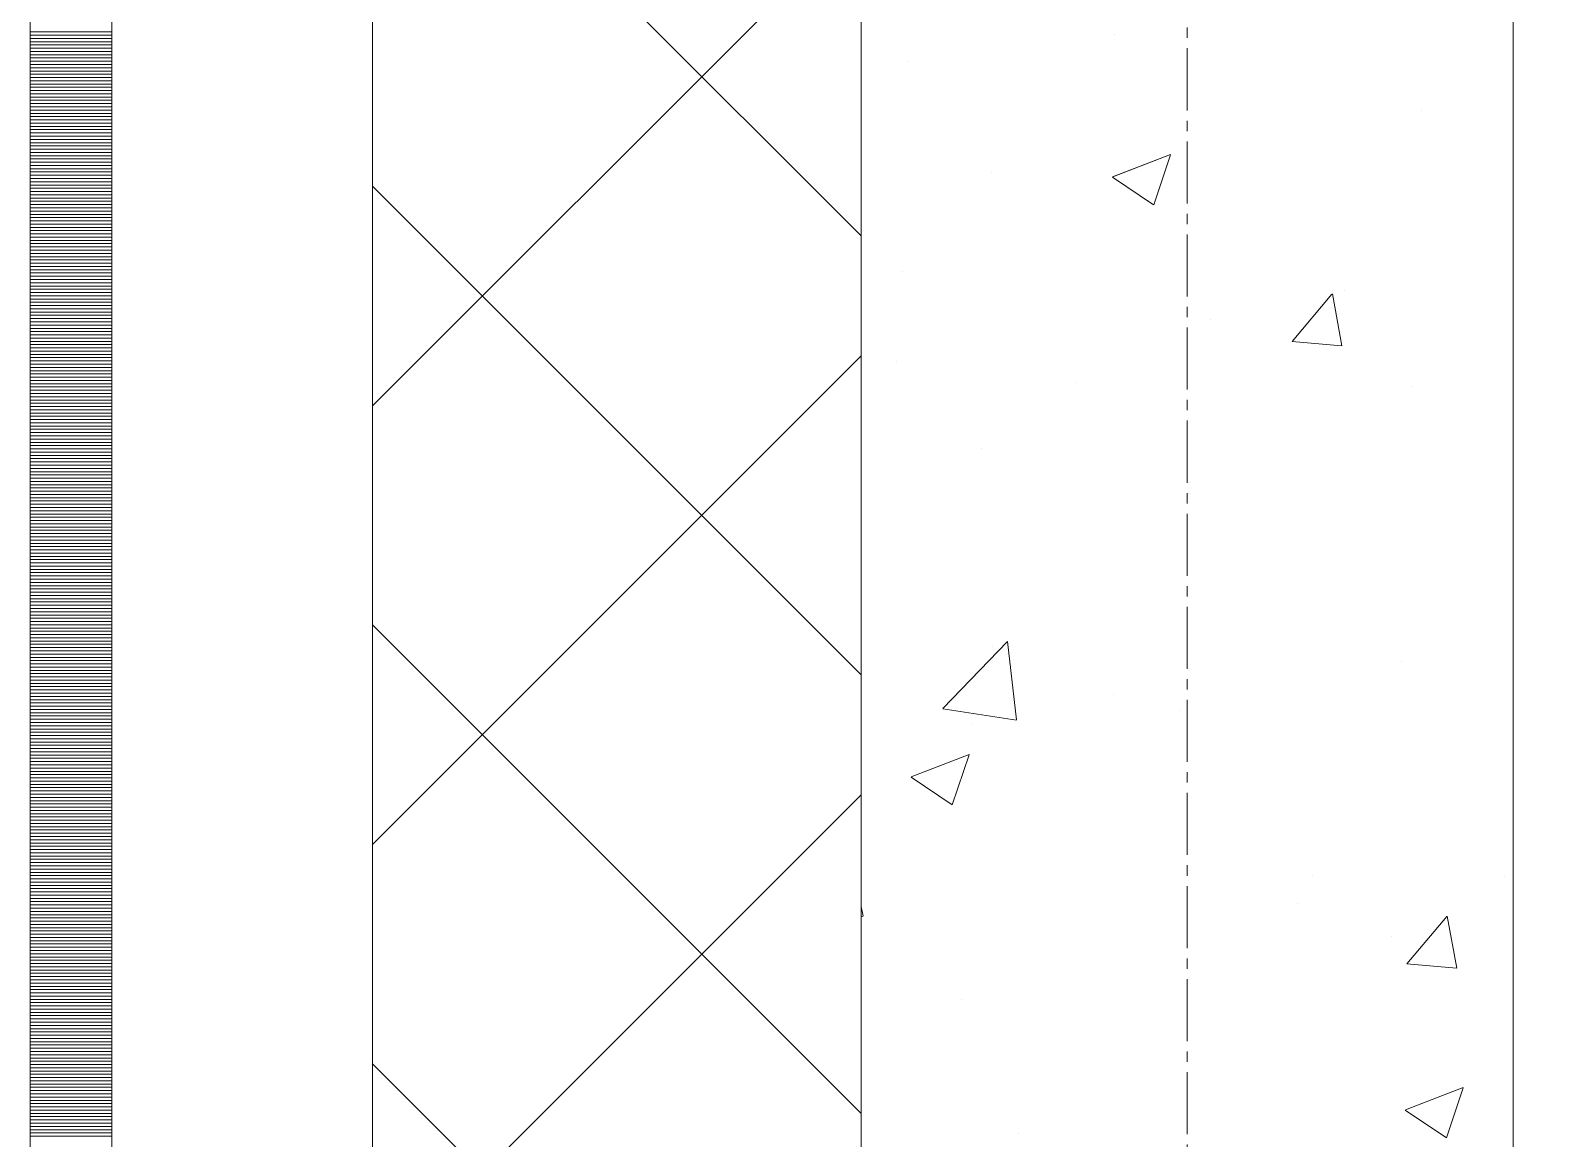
# Model space of a CAD drawing. Header units: millimetres. Extents: x 470010 to 1231400, y -134005 to 421770.
# Drawn here: x 672518.6 to 672983.6, y -76393.3 to -76053 of the extents above; entities that cross this region are included whole.
import ezdxf
from ezdxf.enums import TextEntityAlignment as Align

# ---------------------------------------------------------------- set-up
doc = ezdxf.new("R2010")
doc.units = ezdxf.units.MM
doc.linetypes.add('CENTER2', pattern=[28.575, 19.05, -3.175, 3.175, -3.175])
doc.linetypes.add('DASHED', pattern=[19.05, 12.7, -6.35])
doc.layers.get('Defpoints').update_dxf_attribs({"color": 140})
doc.layers.add('АР_Делит', color=120, linetype='Continuous', lineweight=0, plot=False)
for name, color, linetype, lineweight in [('АР_Стены ПЕНОблок', 52, 'Continuous', 20), ('АР_Тонкая', 254, 'Continuous', 5), ('АР_Утеплитель', 31, 'Continuous', 0), ('АР_Штриховка', 8, 'Continuous', 0)]:
    doc.layers.add(name, color=color, linetype=linetype, lineweight=lineweight)
doc.layers.add('РД_Оси_100', color=7, linetype='Continuous', lineweight=0, true_color=0x525252)
doc.styles.add('style1', font='ARIALN.TTF')

# ---------------------------------------------------------------- blocks, each defined once
blk = doc.blocks.new('СОШ_2200_АР_ОСИ_М100_28.05.24')
at = {"layer": 'АР_Делит', "color": 251, "linetype": 'DASHED', "true_color": 0x636466}
blk.add_lwpolyline([(114955, 135155), (114955, -355), (93595.036, -355), (93595.036, 13855), (94145, 13855), (94145, 68320), (66055, 68320), (66055, 13857.73), (83455, 13857.73), (83455, -355), (45245, -355), (45245, 13145), (44695, 13145), (44695, 26755), (45245, 26755), (45245, 68320), (20455, 68320), (20455, 26755), (27955, 26755), (27955, 13145), (-355, 13145), (-355, 100855)], dxfattribs=at)
at = {"layer": 'РД_Оси_100', "color": 251, "linetype": 'CENTER2', "true_color": 0x636466}
blk.add_line((0, -6155), (0, 139938.679), dxfattribs=at)
blk = doc.blocks.new('A$C9108343f')
at = {"layer": 'АР_Стены ПЕНОблок', "color": 18, "linetype": 'Continuous', "lineweight": 20, "true_color": 0x000000}
for p, q in [((7054.96, 97555), (7054.96, 21355)), ((7254.96, 21355), (7254.96, 97555))]:
    blk.add_line(p, q, dxfattribs=at)
at = {"layer": 'АР_Тонкая', "color": 18, "linetype": 'Continuous', "lineweight": 5, "true_color": 0x000000}
for p, q in [((6799.96, 97555), (6799.96, 21355)), ((6824.96, 97555), (6824.96, 21355)), ((6824.96, 21355), (6824.96, 97555)), ((6904.96, 21355), (6904.96, 97555))]:
    blk.add_line(p, q, dxfattribs=at)
at = {"layer": 'АР_Утеплитель', "color": 18, "linetype": 'Continuous', "lineweight": 0, "true_color": 0x000000}
for p, q in [((6904.96, 97555), (6904.96, 21355)), ((7054.96, 21355), (7054.96, 97555))]:
    blk.add_line(p, q, dxfattribs=at)
at = {"layer": 'АР_Штриховка', "color": 18, "linetype": 'Continuous', "lineweight": 0, "true_color": 0x000000}
for p, q in [((7054.96, 24250.11), (6904.96, 24400.11)), ((6904.96, 24197.97), (7054.96, 24347.97)), ((6799.96, 24312.75), (6824.96, 24312.75)), ((6799.96, 24311.75), (6824.96, 24311.75)), ((6799.96, 24310.75), (6824.96, 24310.75)), ((7132.59, 24311.89), (7132.59, 24311.89)), ((6799.96, 24309.75), (6824.96, 24309.75)), ((6799.96, 24308.75), (6824.96, 24308.75)), ((6799.96, 24307.75), (6824.96, 24307.75)), ((6799.96, 24306.75), (6824.96, 24306.75)), ((6799.96, 24305.75), (6824.96, 24305.75)), ((6799.96, 24304.75), (6824.96, 24304.75)), ((6799.96, 24303.75), (6824.96, 24303.75)), ((6799.96, 24302.75), (6824.96, 24302.75)), ((6799.96, 24301.75), (6824.96, 24301.75)), ((7069, 24303.52), (7069, 24303.52)), ((6799.96, 24300.75), (6824.96, 24300.75)), ((6799.96, 24299.75), (6824.96, 24299.75)), ((6799.96, 24298.75), (6824.96, 24298.75)), ((6799.96, 24297.75), (6824.96, 24297.75)), ((6799.96, 24296.75), (6824.96, 24296.75)), ((6799.96, 24295.75), (6824.96, 24295.75)), ((6799.96, 24294.75), (6824.96, 24294.75)), ((6799.96, 24293.75), (6824.96, 24293.75)), ((6799.96, 24292.75), (6824.96, 24292.75)), ((6799.96, 24291.75), (6824.96, 24291.75)), ((6799.96, 24290.75), (6824.96, 24290.75)), ((6799.96, 24289.75), (6824.96, 24289.75)), ((6799.96, 24288.75), (6824.96, 24288.75)), ((6799.96, 24287.75), (6824.96, 24287.75)), ((7226.94, 24288.56), (7226.94, 24288.56)), ((6799.96, 24286.75), (6824.96, 24286.75)), ((6799.96, 24285.75), (6824.96, 24285.75)), ((6799.96, 24284.75), (6824.96, 24284.75)), ((6799.96, 24283.75), (6824.96, 24283.75)), ((6799.96, 24282.75), (6824.96, 24282.75)), ((6799.96, 24281.75), (6824.96, 24281.75)), ((6799.96, 24280.75), (6824.96, 24280.75)), ((6799.96, 24279.75), (6824.96, 24279.75)), ((6799.96, 24278.75), (6824.96, 24278.75)), ((6799.96, 24277.75), (6824.96, 24277.75)), ((6799.96, 24276.75), (6824.96, 24276.75)), ((6799.96, 24275.75), (6824.96, 24275.75)), ((6799.96, 24274.75), (6824.96, 24274.75)), ((6799.96, 24273.75), (6824.96, 24273.75)), ((7132.08, 24268.3), (7149.87, 24275.13)), ((7144.67, 24259.66), (7149.82, 24275.01)), ((6799.96, 24272.75), (6824.96, 24272.75)), ((6799.96, 24271.75), (6824.96, 24271.75)), ((6799.96, 24270.75), (6824.96, 24270.75)), ((6799.96, 24269.75), (6824.96, 24269.75)), ((6799.96, 24268.75), (6824.96, 24268.75)), ((7095.02, 24269.52), (7095.02, 24269.52)), ((6799.96, 24267.75), (6824.96, 24267.75)), ((6799.96, 24266.75), (6824.96, 24266.75)), ((6799.96, 24265.75), (6824.96, 24265.75)), ((6799.96, 24264.75), (6824.96, 24264.75)), ((6799.96, 24263.75), (6824.96, 24263.75)), ((7054.96, 24115.41), (6904.96, 24265.41)), ((7132.03, 24268.18), (7144.66, 24259.66)), ((6799.96, 24262.75), (6824.96, 24262.75)), ((6799.96, 24261.75), (6824.96, 24261.75)), ((6799.96, 24260.75), (6824.96, 24260.75)), ((6799.96, 24259.75), (6824.96, 24259.75)), ((7142.98, 24261.03), (7142.98, 24261.03)), ((6799.96, 24258.75), (6824.96, 24258.75)), ((6799.96, 24257.75), (6824.96, 24257.75)), ((6799.96, 24256.75), (6824.96, 24256.75)), ((6799.96, 24255.75), (6824.96, 24255.75)), ((6799.96, 24254.75), (6824.96, 24254.75)), ((6799.96, 24253.75), (6824.96, 24253.75)), ((6799.96, 24252.75), (6824.96, 24252.75)), ((6799.96, 24251.75), (6824.96, 24251.75)), ((6799.96, 24250.75), (6824.96, 24250.75)), ((6799.96, 24249.75), (6824.96, 24249.75)), ((6799.96, 24248.75), (6824.96, 24248.75)), ((6799.96, 24247.75), (6824.96, 24247.75)), ((6799.96, 24246.75), (6824.96, 24246.75)), ((6799.96, 24245.75), (6824.96, 24245.75)), ((6799.96, 24244.75), (6824.96, 24244.75)), ((6799.96, 24243.75), (6824.96, 24243.75)), ((6799.96, 24242.75), (6824.96, 24242.75)), ((6799.96, 24241.75), (6824.96, 24241.75)), ((6799.96, 24240.75), (6824.96, 24240.75)), ((6799.96, 24239.75), (6824.96, 24239.75)), ((6799.96, 24238.75), (6824.96, 24238.75)), ((6799.96, 24237.75), (6824.96, 24237.75)), ((6799.96, 24236.75), (6824.96, 24236.75)), ((7067.5, 24239.2), (7067.5, 24239.2)), ((6799.96, 24235.75), (6824.96, 24235.75)), ((6799.96, 24234.75), (6824.96, 24234.75)), ((6799.96, 24233.75), (6824.96, 24233.75)), ((6799.96, 24232.75), (6824.96, 24232.75)), ((6799.96, 24231.75), (6824.96, 24231.75)), ((7187.13, 24217.69), (7199.38, 24232.28)), ((7202.44, 24216.38), (7199.51, 24232.3)), ((7203.09, 24233.47), (7203.09, 24233.47)), ((6799.96, 24230.75), (6824.96, 24230.75)), ((6799.96, 24229.75), (6824.96, 24229.75)), ((6799.96, 24228.75), (6824.96, 24228.75)), ((6799.96, 24227.75), (6824.96, 24227.75)), ((6799.96, 24226.75), (6824.96, 24226.75)), ((6799.96, 24225.75), (6824.96, 24225.75)), ((6799.96, 24224.75), (6824.96, 24224.75)), ((6799.96, 24223.75), (6824.96, 24223.75)), ((6799.96, 24222.75), (6824.96, 24222.75)), ((7161.97, 24224.38), (7161.97, 24224.38)), ((6799.96, 24221.75), (6824.96, 24221.75)), ((6799.96, 24220.75), (6824.96, 24220.75)), ((6799.96, 24219.75), (6824.96, 24219.75)), ((6799.96, 24218.75), (6824.96, 24218.75)), ((6799.96, 24217.75), (6824.96, 24217.75)), ((7187.13, 24217.69), (7202.31, 24216.36)), ((6799.96, 24216.75), (6824.96, 24216.75)), ((6799.96, 24215.75), (6824.96, 24215.75)), ((6799.96, 24214.75), (6824.96, 24214.75)), ((6799.96, 24213.75), (6824.96, 24213.75)), ((6799.96, 24212.75), (6824.96, 24212.75)), ((6904.96, 24063.27), (7054.96, 24213.27)), ((6799.96, 24211.75), (6824.96, 24211.75)), ((6799.96, 24210.75), (6824.96, 24210.75)), ((6799.96, 24209.75), (6824.96, 24209.75)), ((6799.96, 24208.75), (6824.96, 24208.75)), ((7065.77, 24211.71), (7065.77, 24211.71)), ((6799.96, 24207.75), (6824.96, 24207.75)), ((6799.96, 24206.75), (6824.96, 24206.75)), ((6799.96, 24205.75), (6824.96, 24205.75)), ((6799.96, 24204.75), (6824.96, 24204.75)), ((6799.96, 24203.75), (6824.96, 24203.75)), ((7121.06, 24205.08), (7121.06, 24205.08)), ((7223.85, 24204.01), (7223.85, 24204.01)), ((6799.96, 24202.75), (6824.96, 24202.75)), ((6799.96, 24201.75), (6824.96, 24201.75)), ((6799.96, 24200.75), (6824.96, 24200.75)), ((6799.96, 24199.75), (6824.96, 24199.75)), ((6799.96, 24198.75), (6824.96, 24198.75)), ((6799.96, 24197.75), (6824.96, 24197.75)), ((6799.96, 24196.75), (6824.96, 24196.75)), ((6799.96, 24195.75), (6824.96, 24195.75)), ((6799.96, 24194.75), (6824.96, 24194.75)), ((6799.96, 24193.75), (6824.96, 24193.75)), ((6799.96, 24192.75), (6824.96, 24192.75)), ((6799.96, 24191.75), (6824.96, 24191.75)), ((6799.96, 24190.75), (6824.96, 24190.75)), ((6799.96, 24189.75), (6824.96, 24189.75)), ((6799.96, 24188.75), (6824.96, 24188.75)), ((6799.96, 24187.75), (6824.96, 24187.75)), ((6799.96, 24186.75), (6824.96, 24186.75)), ((6799.96, 24185.75), (6824.96, 24185.75)), ((6799.96, 24184.75), (6824.96, 24184.75)), ((7091.93, 24184.96), (7091.93, 24184.96)), ((6799.96, 24183.75), (6824.96, 24183.75)), ((6799.96, 24182.75), (6824.96, 24182.75)), ((6799.96, 24181.75), (6824.96, 24181.75)), ((6799.96, 24180.75), (6824.96, 24180.75)), ((6799.96, 24179.75), (6824.96, 24179.75)), ((6799.96, 24178.75), (6824.96, 24178.75)), ((6799.96, 24177.75), (6824.96, 24177.75)), ((6799.96, 24176.75), (6824.96, 24176.75)), ((6799.96, 24175.75), (6824.96, 24175.75)), ((6799.96, 24174.75), (6824.96, 24174.75)), ((6799.96, 24173.75), (6824.96, 24173.75)), ((6799.96, 24172.75), (6824.96, 24172.75)), ((6799.96, 24171.75), (6824.96, 24171.75)), ((6799.96, 24170.75), (6824.96, 24170.75)), ((6799.96, 24169.75), (6824.96, 24169.75)), ((6799.96, 24168.75), (6824.96, 24168.75)), ((6799.96, 24167.75), (6824.96, 24167.75)), ((6799.96, 24166.75), (6824.96, 24166.75)), ((6799.96, 24165.75), (6824.96, 24165.75)), ((6799.96, 24164.75), (6824.96, 24164.75)), ((6799.96, 24163.75), (6824.96, 24163.75)), ((6799.96, 24162.75), (6824.96, 24162.75)), ((6799.96, 24161.75), (6824.96, 24161.75)), ((6799.96, 24160.75), (6824.96, 24160.75)), ((6799.96, 24159.75), (6824.96, 24159.75)), ((6799.96, 24158.75), (6824.96, 24158.75)), ((6799.96, 24157.75), (6824.96, 24157.75)), ((6799.96, 24156.75), (6824.96, 24156.75)), ((6799.96, 24155.75), (6824.96, 24155.75)), ((6799.96, 24154.75), (6824.96, 24154.75)), ((6799.96, 24153.75), (6824.96, 24153.75)), ((6799.96, 24152.75), (6824.96, 24152.75)), ((6799.96, 24151.75), (6824.96, 24151.75)), ((6799.96, 24150.75), (6824.96, 24150.75)), ((6799.96, 24149.75), (6824.96, 24149.75)), ((6799.96, 24148.75), (6824.96, 24148.75)), ((6799.96, 24147.75), (6824.96, 24147.75)), ((6799.96, 24146.75), (6824.96, 24146.75)), ((6799.96, 24145.75), (6824.96, 24145.75)), ((6799.96, 24144.75), (6824.96, 24144.75)), ((6799.96, 24143.75), (6824.96, 24143.75)), ((6799.96, 24142.75), (6824.96, 24142.75)), ((6799.96, 24141.75), (6824.96, 24141.75)), ((6799.96, 24140.75), (6824.96, 24140.75)), ((6799.96, 24139.75), (6824.96, 24139.75)), ((6799.96, 24138.75), (6824.96, 24138.75)), ((6799.96, 24137.75), (6824.96, 24137.75)), ((6799.96, 24136.75), (6824.96, 24136.75)), ((6799.96, 24135.75), (6824.96, 24135.75)), ((6799.96, 24134.75), (6824.96, 24134.75)), ((6799.96, 24133.75), (6824.96, 24133.75)), ((6799.96, 24132.75), (6824.96, 24132.75)), ((6799.96, 24131.75), (6824.96, 24131.75)), ((6799.96, 24130.75), (6824.96, 24130.75)), ((6799.96, 24129.75), (6824.96, 24129.75)), ((7054.96, 23980.7), (6904.96, 24130.7)), ((6799.96, 24128.75), (6824.96, 24128.75)), ((6799.96, 24127.75), (6824.96, 24127.75)), ((6799.96, 24126.75), (6824.96, 24126.75)), ((6799.96, 24125.75), (6824.96, 24125.75)), ((6799.96, 24124.75), (6824.96, 24124.75)), ((7079.98, 24105.03), (7099.77, 24125.65)), ((7102.61, 24101.53), (7099.81, 24125.65)), ((6799.96, 24123.75), (6824.96, 24123.75)), ((6799.96, 24122.75), (6824.96, 24122.75)), ((6799.96, 24121.75), (6824.96, 24121.75)), ((6799.96, 24120.75), (6824.96, 24120.75)), ((6799.96, 24119.75), (6824.96, 24119.75)), ((7095.15, 24124.2), (7095.15, 24124.2)), ((6799.96, 24118.75), (6824.96, 24118.75)), ((6799.96, 24117.75), (6824.96, 24117.75)), ((6799.96, 24116.75), (6824.96, 24116.75)), ((6799.96, 24115.75), (6824.96, 24115.75)), ((7220.76, 24119.45), (7220.76, 24119.45)), ((6799.96, 24114.75), (6824.96, 24114.75)), ((6799.96, 24113.75), (6824.96, 24113.75)), ((6799.96, 24112.75), (6824.96, 24112.75)), ((6799.96, 24111.75), (6824.96, 24111.75)), ((6799.96, 24110.75), (6824.96, 24110.75)), ((6799.96, 24109.75), (6824.96, 24109.75)), ((6799.96, 24108.75), (6824.96, 24108.75)), ((6799.96, 24107.75), (6824.96, 24107.75)), ((6799.96, 24106.75), (6824.96, 24106.75)), ((6799.96, 24105.75), (6824.96, 24105.75)), ((7132.49, 24109.48), (7132.49, 24109.48)), ((6799.96, 24104.75), (6824.96, 24104.75)), ((6799.96, 24103.75), (6824.96, 24103.75)), ((6799.96, 24102.75), (6824.96, 24102.75)), ((6799.96, 24101.75), (6824.96, 24101.75)), ((7080.01, 24104.97), (7102.6, 24101.46)), ((7152.56, 24104.36), (7152.56, 24104.36)), ((6799.96, 24100.75), (6824.96, 24100.75)), ((6799.96, 24099.75), (6824.96, 24099.75)), ((6799.96, 24098.75), (6824.96, 24098.75)), ((6799.96, 24097.75), (6824.96, 24097.75)), ((6799.96, 24096.75), (6824.96, 24096.75)), ((7088.84, 24100.41), (7088.84, 24100.41)), ((6799.96, 24095.75), (6824.96, 24095.75)), ((6799.96, 24094.75), (6824.96, 24094.75)), ((6799.96, 24093.75), (6824.96, 24093.75)), ((6799.96, 24092.75), (6824.96, 24092.75)), ((6799.96, 24091.75), (6824.96, 24091.75)), ((6799.96, 24090.75), (6824.96, 24090.75)), ((6799.96, 24089.75), (6824.96, 24089.75)), ((6799.96, 24088.75), (6824.96, 24088.75)), ((6799.96, 24087.75), (6824.96, 24087.75)), ((7070.28, 24084.11), (7088.07, 24090.94)), ((7082.87, 24075.47), (7088.02, 24090.82)), ((6799.96, 24086.75), (6824.96, 24086.75)), ((6799.96, 24085.75), (6824.96, 24085.75)), ((6799.96, 24084.75), (6824.96, 24084.75)), ((6799.96, 24083.75), (6824.96, 24083.75)), ((6799.96, 24082.75), (6824.96, 24082.75)), ((7070.23, 24083.99), (7082.86, 24075.47)), ((6799.96, 24081.75), (6824.96, 24081.75)), ((6799.96, 24080.75), (6824.96, 24080.75)), ((6799.96, 24079.75), (6824.96, 24079.75)), ((6799.96, 24078.75), (6824.96, 24078.75)), ((6799.96, 24077.75), (6824.96, 24077.75)), ((6904.96, 23928.57), (7054.96, 24078.57)), ((6799.96, 24076.75), (6824.96, 24076.75)), ((6799.96, 24075.75), (6824.96, 24075.75)), ((6799.96, 24074.75), (6824.96, 24074.75)), ((6799.96, 24073.75), (6824.96, 24073.75)), ((6799.96, 24072.75), (6824.96, 24072.75)), ((6799.96, 24071.75), (6824.96, 24071.75)), ((6799.96, 24070.75), (6824.96, 24070.75)), ((6799.96, 24069.75), (6824.96, 24069.75)), ((6799.96, 24068.75), (6824.96, 24068.75)), ((6799.96, 24067.75), (6824.96, 24067.75)), ((6799.96, 24066.75), (6824.96, 24066.75)), ((6799.96, 24065.75), (6824.96, 24065.75)), ((6799.96, 24064.75), (6824.96, 24064.75)), ((6799.96, 24063.75), (6824.96, 24063.75)), ((6799.96, 24062.75), (6824.96, 24062.75)), ((6799.96, 24061.75), (6824.96, 24061.75)), ((6799.96, 24060.75), (6824.96, 24060.75)), ((6799.96, 24059.75), (6824.96, 24059.75)), ((6799.96, 24058.75), (6824.96, 24058.75)), ((6799.96, 24057.75), (6824.96, 24057.75)), ((6799.96, 24056.75), (6824.96, 24056.75)), ((6799.96, 24055.75), (6824.96, 24055.75)), ((6799.96, 24054.75), (6824.96, 24054.75)), ((6799.96, 24053.75), (6824.96, 24053.75)), ((6799.96, 24052.75), (6824.96, 24052.75)), ((6799.96, 24051.75), (6824.96, 24051.75)), ((6799.96, 24050.75), (6824.96, 24050.75)), ((7193.36, 24053.71), (7193.36, 24053.71)), ((7252.33, 24053.51), (7252.33, 24053.51)), ((6799.96, 24049.75), (6824.96, 24049.75)), ((6799.96, 24048.75), (6824.96, 24048.75)), ((6799.96, 24047.75), (6824.96, 24047.75)), ((6799.96, 24046.75), (6824.96, 24046.75)), ((6799.96, 24045.75), (6824.96, 24045.75)), ((6799.96, 24044.75), (6824.96, 24044.75)), ((6799.96, 24043.75), (6824.96, 24043.75)), ((6799.96, 24042.75), (6824.96, 24042.75)), ((6799.96, 24041.75), (6824.96, 24041.75)), ((6799.96, 24040.75), (6824.96, 24040.75)), ((7055.5, 24041.27), (7054.96, 24044.23)), ((7054.96, 24041.28), (7055.37, 24041.24)), ((7188.74, 24045.13), (7188.74, 24045.13)), ((7222.37, 24026.63), (7234.62, 24041.23)), ((7237.69, 24025.33), (7234.75, 24041.25)), ((6799.96, 24039.75), (6824.96, 24039.75)), ((6799.96, 24038.75), (6824.96, 24038.75)), ((6799.96, 24037.75), (6824.96, 24037.75)), ((6799.96, 24036.75), (6824.96, 24036.75)), ((6799.96, 24035.75), (6824.96, 24035.75)), ((6799.96, 24034.75), (6824.96, 24034.75)), ((6799.96, 24033.75), (6824.96, 24033.75)), ((6799.96, 24032.75), (6824.96, 24032.75)), ((6799.96, 24031.75), (6824.96, 24031.75)), ((7217.67, 24034.9), (7217.67, 24034.9)), ((6799.96, 24030.75), (6824.96, 24030.75)), ((6799.96, 24029.75), (6824.96, 24029.75)), ((6799.96, 24028.75), (6824.96, 24028.75)), ((6799.96, 24027.75), (6824.96, 24027.75)), ((6799.96, 24026.75), (6824.96, 24026.75)), ((7222.37, 24026.63), (7237.56, 24025.3)), ((6799.96, 24025.75), (6824.96, 24025.75)), ((6799.96, 24024.75), (6824.96, 24024.75)), ((6799.96, 24023.75), (6824.96, 24023.75)), ((6799.96, 24022.75), (6824.96, 24022.75)), ((6799.96, 24021.75), (6824.96, 24021.75)), ((6799.96, 24020.75), (6824.96, 24020.75)), ((6799.96, 24019.75), (6824.96, 24019.75)), ((6799.96, 24018.75), (6824.96, 24018.75)), ((6799.96, 24017.75), (6824.96, 24017.75)), ((6799.96, 24016.75), (6824.96, 24016.75)), ((6799.96, 24015.75), (6824.96, 24015.75)), ((6799.96, 24014.75), (6824.96, 24014.75)), ((6799.96, 24013.75), (6824.96, 24013.75)), ((6799.96, 24012.75), (6824.96, 24012.75)), ((7085.75, 24015.85), (7085.75, 24015.85)), ((6799.96, 24011.75), (6824.96, 24011.75)), ((6799.96, 24010.75), (6824.96, 24010.75)), ((6799.96, 24009.75), (6824.96, 24009.75)), ((6799.96, 24008.75), (6824.96, 24008.75)), ((6799.96, 24007.75), (6824.96, 24007.75)), ((6799.96, 24006.75), (6824.96, 24006.75)), ((6799.96, 24005.75), (6824.96, 24005.75)), ((6799.96, 24004.75), (6824.96, 24004.75)), ((6799.96, 24003.75), (6824.96, 24003.75)), ((6799.96, 24002.75), (6824.96, 24002.75)), ((6799.96, 24001.75), (6824.96, 24001.75)), ((6799.96, 24000.75), (6824.96, 24000.75)), ((6799.96, 23999.75), (6824.96, 23999.75)), ((6799.96, 23998.75), (6824.96, 23998.75)), ((6799.96, 23997.75), (6824.96, 23997.75)), ((6799.96, 23996.75), (6824.96, 23996.75)), ((6799.96, 23995.75), (6824.96, 23995.75)), ((6799.96, 23994.75), (6824.96, 23994.75)), ((7054.96, 23846), (6904.96, 23996)), ((6799.96, 23993.75), (6824.96, 23993.75)), ((6799.96, 23992.75), (6824.96, 23992.75)), ((6799.96, 23991.75), (6824.96, 23991.75)), ((6799.96, 23990.75), (6824.96, 23990.75)), ((6799.96, 23989.75), (6824.96, 23989.75)), ((6799.96, 23988.75), (6824.96, 23988.75)), ((6799.96, 23987.75), (6824.96, 23987.75)), ((6799.96, 23986.75), (6824.96, 23986.75)), ((6799.96, 23985.75), (6824.96, 23985.75)), ((6799.96, 23984.75), (6824.96, 23984.75)), ((7221.9, 23981.85), (7239.68, 23988.68)), ((7234.49, 23973.2), (7239.64, 23988.55)), ((6799.96, 23983.75), (6824.96, 23983.75)), ((6799.96, 23982.75), (6824.96, 23982.75)), ((6799.96, 23981.75), (6824.96, 23981.75)), ((6799.96, 23980.75), (6824.96, 23980.75)), ((7221.84, 23981.73), (7234.47, 23973.21)), ((6799.96, 23979.75), (6824.96, 23979.75)), ((6799.96, 23978.75), (6824.96, 23978.75)), ((6799.96, 23977.75), (6824.96, 23977.75)), ((6799.96, 23976.75), (6824.96, 23976.75)), ((6799.96, 23975.75), (6824.96, 23975.75)), ((6799.96, 23974.75), (6824.96, 23974.75)), ((6799.96, 23973.75), (6824.96, 23973.75)), ((7103.1, 23974.56), (7103.1, 23974.56))]:
    blk.add_line(p, q, dxfattribs=at)
at = {"layer": 'РД_Оси_100'}
blk.add_blockref('СОШ_2200_АР_ОСИ_М100_28.05.24', (7154.96, 6755), dxfattribs=at)
at = {"layer": 'Defpoints', "color": 18, "true_color": 0x000000, "style": 'style1'}
for p in [(143949.34, 316089.12), (143974.98, 281639.5), (143890.4, 273244.71), (143839.99, 264276.81), (143967.75, 254892.38), (12251.96, 104178.14), (12382.58, 96023.14)]:
    blk.add_attdef('АР-ПОМЕЩЕНИЕ:НАИМЕНОВАНИЕ', text='', height=100, dxfattribs=at).set_placement(p, align=Align.MIDDLE)
at = {"layer": 'Defpoints', "color": 18, "true_color": 0x000000, "style": 'style1', "flags": 8}
for p in [(143951.3, 279099.09), (143848.34, 269251.11), (143875.33, 260094.25), (144049.74, 250824.7), (163419.28, 238153.36), (155897.46, 237965.97), (183037.2, 237965.97), (143342.94, 237876.19)]:
    blk.add_attdef('АР-ПОМЕЩЕНИЕ:НАИМЕНОВАНИЕ', text='', height=100, dxfattribs=at).set_placement(p, align=Align.MIDDLE)

msp = doc.modelspace()

# ---------------------------------------------------------------- linework, layer by layer
at = {"layer": 'АР_Стены ПЕНОблок', "color": 18, "linetype": 'Continuous', "lineweight": 20, "true_color": 0x000000}
for p, q in [((672773.57, -2811.242), (672773.57, -79011.242)), ((672973.57, -79011.242), (672973.57, -2811.242))]:
    msp.add_line(p, q, dxfattribs=at)
at = {"layer": 'АР_Тонкая', "color": 18, "linetype": 'Continuous', "lineweight": 5, "true_color": 0x000000}
for p, q in [((672518.57, -2811.242), (672518.57, -79011.242)), ((672543.57, -2811.242), (672543.57, -79011.242)), ((672543.57, -79011.242), (672543.57, -2811.242)), ((672623.57, -79011.242), (672623.57, -2811.242))]:
    msp.add_line(p, q, dxfattribs=at)
at = {"layer": 'АР_Утеплитель', "color": 18, "linetype": 'Continuous', "lineweight": 0, "true_color": 0x000000}
for p, q in [((672623.57, -2811.242), (672623.57, -79011.242)), ((672773.57, -79011.242), (672773.57, -2811.242))]:
    msp.add_line(p, q, dxfattribs=at)
at = {"layer": 'АР_Штриховка', "color": 18, "linetype": 'Continuous', "lineweight": 0, "true_color": 0x000000}
for p, q in [((672773.57, -76116.132), (672623.57, -75966.132)), ((672623.57, -76168.269), (672773.57, -76018.269)), ((672518.57, -76053.492), (672543.57, -76053.492)), ((672518.57, -76054.492), (672543.57, -76054.492)), ((672518.57, -76055.492), (672543.57, -76055.492)), ((672518.57, -76056.492), (672543.57, -76056.492)), ((672518.57, -76057.492), (672543.57, -76057.492)), ((672518.57, -76058.492), (672543.57, -76058.492)), ((672518.57, -76059.492), (672543.57, -76059.492)), ((672518.57, -76060.492), (672543.57, -76060.492)), ((672518.57, -76061.492), (672543.57, -76061.492)), ((672518.57, -76062.492), (672543.57, -76062.492)), ((672518.57, -76063.492), (672543.57, -76063.492)), ((672518.57, -76064.492), (672543.57, -76064.492)), ((672518.57, -76065.492), (672543.57, -76065.492)), ((672518.57, -76066.492), (672543.57, -76066.492)), ((672518.57, -76067.492), (672543.57, -76067.492)), ((672518.57, -76068.492), (672543.57, -76068.492)), ((672518.57, -76069.492), (672543.57, -76069.492)), ((672518.57, -76070.492), (672543.57, -76070.492)), ((672518.57, -76071.492), (672543.57, -76071.492)), ((672518.57, -76072.492), (672543.57, -76072.492)), ((672518.57, -76073.492), (672543.57, -76073.492)), ((672518.57, -76074.492), (672543.57, -76074.492)), ((672518.57, -76075.492), (672543.57, -76075.492)), ((672518.57, -76076.492), (672543.57, -76076.492)), ((672518.57, -76077.492), (672543.57, -76077.492)), ((672518.57, -76078.492), (672543.57, -76078.492)), ((672518.57, -76079.492), (672543.57, -76079.492)), ((672518.57, -76080.492), (672543.57, -76080.492)), ((672518.57, -76081.492), (672543.57, -76081.492)), ((672518.57, -76082.492), (672543.57, -76082.492)), ((672518.57, -76083.492), (672543.57, -76083.492)), ((672518.57, -76084.492), (672543.57, -76084.492)), ((672518.57, -76085.492), (672543.57, -76085.492)), ((672518.57, -76086.492), (672543.57, -76086.492)), ((672518.57, -76087.492), (672543.57, -76087.492)), ((672518.57, -76088.492), (672543.57, -76088.492)), ((672518.57, -76089.492), (672543.57, -76089.492)), ((672518.57, -76090.492), (672543.57, -76090.492)), ((672518.57, -76091.492), (672543.57, -76091.492)), ((672518.57, -76092.492), (672543.57, -76092.492)), ((672850.695, -76097.939), (672868.48, -76091.113)), ((672863.285, -76106.585), (672868.435, -76091.236)), ((672518.57, -76093.492), (672543.57, -76093.492)), ((672518.57, -76094.492), (672543.57, -76094.492)), ((672518.57, -76095.492), (672543.57, -76095.492)), ((672518.57, -76096.492), (672543.57, -76096.492)), ((672518.57, -76097.492), (672543.57, -76097.492)), ((672518.57, -76098.492), (672543.57, -76098.492)), ((672518.57, -76099.492), (672543.57, -76099.492)), ((672518.57, -76100.492), (672543.57, -76100.492)), ((672518.57, -76101.492), (672543.57, -76101.492)), ((672773.57, -76250.836), (672623.57, -76100.836)), ((672850.64, -76098.06), (672863.275, -76106.582)), ((672518.57, -76102.492), (672543.57, -76102.492)), ((672518.57, -76103.492), (672543.57, -76103.492)), ((672518.57, -76104.492), (672543.57, -76104.492)), ((672518.57, -76105.492), (672543.57, -76105.492)), ((672518.57, -76106.492), (672543.57, -76106.492)), ((672518.57, -76107.492), (672543.57, -76107.492)), ((672518.57, -76108.492), (672543.57, -76108.492)), ((672518.57, -76109.492), (672543.57, -76109.492)), ((672518.57, -76110.492), (672543.57, -76110.492)), ((672518.57, -76111.492), (672543.57, -76111.492)), ((672518.57, -76112.492), (672543.57, -76112.492)), ((672518.57, -76113.492), (672543.57, -76113.492)), ((672518.57, -76114.492), (672543.57, -76114.492)), ((672518.57, -76115.492), (672543.57, -76115.492)), ((672518.57, -76116.492), (672543.57, -76116.492)), ((672518.57, -76117.492), (672543.57, -76117.492)), ((672518.57, -76118.492), (672543.57, -76118.492)), ((672518.57, -76119.492), (672543.57, -76119.492)), ((672518.57, -76120.492), (672543.57, -76120.492)), ((672518.57, -76121.492), (672543.57, -76121.492)), ((672518.57, -76122.492), (672543.57, -76122.492)), ((672518.57, -76123.492), (672543.57, -76123.492)), ((672518.57, -76124.492), (672543.57, -76124.492)), ((672518.57, -76125.492), (672543.57, -76125.492)), ((672518.57, -76126.492), (672543.57, -76126.492)), ((672518.57, -76127.492), (672543.57, -76127.492)), ((672518.57, -76128.492), (672543.57, -76128.492)), ((672518.57, -76129.492), (672543.57, -76129.492)), ((672518.57, -76130.492), (672543.57, -76130.492)), ((672518.57, -76131.492), (672543.57, -76131.492)), ((672518.57, -76132.492), (672543.57, -76132.492)), ((672518.57, -76133.492), (672543.57, -76133.492)), ((672905.743, -76148.551), (672917.988, -76133.958)), ((672921.057, -76149.859), (672918.12, -76133.938)), ((672518.57, -76134.492), (672543.57, -76134.492)), ((672518.57, -76135.492), (672543.57, -76135.492)), ((672518.57, -76136.492), (672543.57, -76136.492)), ((672518.57, -76137.492), (672543.57, -76137.492)), ((672518.57, -76138.492), (672543.57, -76138.492)), ((672518.57, -76139.492), (672543.57, -76139.492)), ((672518.57, -76140.492), (672543.57, -76140.492)), ((672518.57, -76141.492), (672543.57, -76141.492)), ((672518.57, -76142.492), (672543.57, -76142.492)), ((672518.57, -76143.492), (672543.57, -76143.492)), ((672518.57, -76144.492), (672543.57, -76144.492)), ((672518.57, -76145.492), (672543.57, -76145.492)), ((672518.57, -76146.492), (672543.57, -76146.492)), ((672518.57, -76147.492), (672543.57, -76147.492)), ((672518.57, -76148.492), (672543.57, -76148.492)), ((672518.57, -76149.492), (672543.57, -76149.492)), ((672518.57, -76150.492), (672543.57, -76150.492)), ((672518.57, -76151.492), (672543.57, -76151.492)), ((672518.57, -76152.492), (672543.57, -76152.492)), ((672623.57, -76302.972), (672773.57, -76152.972)), ((672905.742, -76148.555), (672920.924, -76149.883)), ((672518.57, -76153.492), (672543.57, -76153.492)), ((672518.57, -76154.492), (672543.57, -76154.492)), ((672518.57, -76155.492), (672543.57, -76155.492)), ((672518.57, -76156.492), (672543.57, -76156.492)), ((672518.57, -76157.492), (672543.57, -76157.492)), ((672518.57, -76158.492), (672543.57, -76158.492)), ((672518.57, -76159.492), (672543.57, -76159.492)), ((672518.57, -76160.492), (672543.57, -76160.492)), ((672518.57, -76161.492), (672543.57, -76161.492)), ((672518.57, -76162.492), (672543.57, -76162.492)), ((672518.57, -76163.492), (672543.57, -76163.492)), ((672518.57, -76164.492), (672543.57, -76164.492)), ((672518.57, -76165.492), (672543.57, -76165.492)), ((672518.57, -76166.492), (672543.57, -76166.492)), ((672518.57, -76167.492), (672543.57, -76167.492)), ((672518.57, -76168.492), (672543.57, -76168.492)), ((672518.57, -76169.492), (672543.57, -76169.492)), ((672518.57, -76170.492), (672543.57, -76170.492)), ((672518.57, -76171.492), (672543.57, -76171.492)), ((672518.57, -76172.492), (672543.57, -76172.492)), ((672518.57, -76173.492), (672543.57, -76173.492)), ((672518.57, -76174.492), (672543.57, -76174.492)), ((672518.57, -76175.492), (672543.57, -76175.492)), ((672518.57, -76176.492), (672543.57, -76176.492)), ((672518.57, -76177.492), (672543.57, -76177.492)), ((672518.57, -76178.492), (672543.57, -76178.492)), ((672518.57, -76179.492), (672543.57, -76179.492)), ((672518.57, -76180.492), (672543.57, -76180.492)), ((672518.57, -76181.492), (672543.57, -76181.492)), ((672518.57, -76182.492), (672543.57, -76182.492)), ((672518.57, -76183.492), (672543.57, -76183.492)), ((672518.57, -76184.492), (672543.57, -76184.492)), ((672518.57, -76185.492), (672543.57, -76185.492)), ((672518.57, -76186.492), (672543.57, -76186.492)), ((672518.57, -76187.492), (672543.57, -76187.492)), ((672518.57, -76188.492), (672543.57, -76188.492)), ((672518.57, -76189.492), (672543.57, -76189.492)), ((672518.57, -76190.492), (672543.57, -76190.492)), ((672518.57, -76191.492), (672543.57, -76191.492)), ((672518.57, -76192.492), (672543.57, -76192.492)), ((672518.57, -76193.492), (672543.57, -76193.492)), ((672518.57, -76194.492), (672543.57, -76194.492)), ((672518.57, -76195.492), (672543.57, -76195.492)), ((672518.57, -76196.492), (672543.57, -76196.492)), ((672518.57, -76197.492), (672543.57, -76197.492)), ((672518.57, -76198.492), (672543.57, -76198.492)), ((672518.57, -76199.492), (672543.57, -76199.492)), ((672518.57, -76200.492), (672543.57, -76200.492)), ((672518.57, -76201.492), (672543.57, -76201.492)), ((672518.57, -76202.492), (672543.57, -76202.492)), ((672518.57, -76203.492), (672543.57, -76203.492)), ((672518.57, -76204.492), (672543.57, -76204.492)), ((672518.57, -76205.492), (672543.57, -76205.492)), ((672518.57, -76206.492), (672543.57, -76206.492)), ((672518.57, -76207.492), (672543.57, -76207.492)), ((672518.57, -76208.492), (672543.57, -76208.492)), ((672518.57, -76209.492), (672543.57, -76209.492)), ((672518.57, -76210.492), (672543.57, -76210.492)), ((672518.57, -76211.492), (672543.57, -76211.492)), ((672518.57, -76212.492), (672543.57, -76212.492)), ((672518.57, -76213.492), (672543.57, -76213.492)), ((672518.57, -76214.492), (672543.57, -76214.492)), ((672518.57, -76215.492), (672543.57, -76215.492)), ((672518.57, -76216.492), (672543.57, -76216.492)), ((672518.57, -76217.492), (672543.57, -76217.492)), ((672518.57, -76218.492), (672543.57, -76218.492)), ((672518.57, -76219.492), (672543.57, -76219.492)), ((672518.57, -76220.492), (672543.57, -76220.492)), ((672518.57, -76221.492), (672543.57, -76221.492)), ((672518.57, -76222.492), (672543.57, -76222.492)), ((672518.57, -76223.492), (672543.57, -76223.492)), ((672518.57, -76224.492), (672543.57, -76224.492)), ((672518.57, -76225.492), (672543.57, -76225.492)), ((672518.57, -76226.492), (672543.57, -76226.492)), ((672518.57, -76227.492), (672543.57, -76227.492)), ((672518.57, -76228.492), (672543.57, -76228.492)), ((672518.57, -76229.492), (672543.57, -76229.492)), ((672518.57, -76230.492), (672543.57, -76230.492)), ((672518.57, -76231.492), (672543.57, -76231.492)), ((672518.57, -76232.492), (672543.57, -76232.492)), ((672518.57, -76233.492), (672543.57, -76233.492)), ((672518.57, -76234.492), (672543.57, -76234.492)), ((672518.57, -76235.492), (672543.57, -76235.492)), ((672518.57, -76236.492), (672543.57, -76236.492)), ((672773.57, -76385.539), (672623.57, -76235.539)), ((672518.57, -76237.492), (672543.57, -76237.492)), ((672518.57, -76238.492), (672543.57, -76238.492)), ((672518.57, -76239.492), (672543.57, -76239.492)), ((672518.57, -76240.492), (672543.57, -76240.492)), ((672798.596, -76261.211), (672818.38, -76240.592)), ((672821.227, -76264.71), (672818.42, -76240.587)), ((672518.57, -76241.492), (672543.57, -76241.492)), ((672518.57, -76242.492), (672543.57, -76242.492)), ((672518.57, -76243.492), (672543.57, -76243.492)), ((672518.57, -76244.492), (672543.57, -76244.492)), ((672518.57, -76245.492), (672543.57, -76245.492)), ((672518.57, -76246.492), (672543.57, -76246.492)), ((672518.57, -76247.492), (672543.57, -76247.492)), ((672518.57, -76248.492), (672543.57, -76248.492)), ((672518.57, -76249.492), (672543.57, -76249.492)), ((672518.57, -76250.492), (672543.57, -76250.492)), ((672518.57, -76251.492), (672543.57, -76251.492)), ((672518.57, -76252.492), (672543.57, -76252.492)), ((672518.57, -76253.492), (672543.57, -76253.492)), ((672518.57, -76254.492), (672543.57, -76254.492)), ((672518.57, -76255.492), (672543.57, -76255.492)), ((672518.57, -76256.492), (672543.57, -76256.492)), ((672518.57, -76257.492), (672543.57, -76257.492)), ((672518.57, -76258.492), (672543.57, -76258.492)), ((672518.57, -76259.492), (672543.57, -76259.492)), ((672518.57, -76260.492), (672543.57, -76260.492)), ((672518.57, -76261.492), (672543.57, -76261.492)), ((672518.57, -76262.492), (672543.57, -76262.492)), ((672518.57, -76263.492), (672543.57, -76263.492)), ((672518.57, -76264.492), (672543.57, -76264.492)), ((672798.626, -76261.275), (672821.216, -76264.778)), ((672518.57, -76265.492), (672543.57, -76265.492)), ((672518.57, -76266.492), (672543.57, -76266.492)), ((672518.57, -76267.492), (672543.57, -76267.492)), ((672518.57, -76268.492), (672543.57, -76268.492)), ((672518.57, -76269.492), (672543.57, -76269.492)), ((672518.57, -76270.492), (672543.57, -76270.492)), ((672518.57, -76271.492), (672543.57, -76271.492)), ((672518.57, -76272.492), (672543.57, -76272.492)), ((672518.57, -76273.492), (672543.57, -76273.492)), ((672518.57, -76274.492), (672543.57, -76274.492)), ((672518.57, -76275.492), (672543.57, -76275.492)), ((672518.57, -76276.492), (672543.57, -76276.492)), ((672518.57, -76277.492), (672543.57, -76277.492)), ((672518.57, -76278.492), (672543.57, -76278.492)), ((672788.893, -76282.128), (672806.678, -76275.301)), ((672801.483, -76290.773), (672806.633, -76275.424)), ((672518.57, -76279.492), (672543.57, -76279.492)), ((672518.57, -76280.492), (672543.57, -76280.492)), ((672518.57, -76281.492), (672543.57, -76281.492)), ((672518.57, -76282.492), (672543.57, -76282.492)), ((672788.838, -76282.248), (672801.473, -76290.77)), ((672518.57, -76283.492), (672543.57, -76283.492)), ((672518.57, -76284.492), (672543.57, -76284.492)), ((672518.57, -76285.492), (672543.57, -76285.492)), ((672518.57, -76286.492), (672543.57, -76286.492)), ((672518.57, -76287.492), (672543.57, -76287.492)), ((672623.57, -76437.676), (672773.57, -76287.676)), ((672518.57, -76288.492), (672543.57, -76288.492)), ((672518.57, -76289.492), (672543.57, -76289.492)), ((672518.57, -76290.492), (672543.57, -76290.492)), ((672518.57, -76291.492), (672543.57, -76291.492)), ((672518.57, -76292.492), (672543.57, -76292.492)), ((672518.57, -76293.492), (672543.57, -76293.492)), ((672518.57, -76294.492), (672543.57, -76294.492)), ((672518.57, -76295.492), (672543.57, -76295.492)), ((672518.57, -76296.492), (672543.57, -76296.492)), ((672518.57, -76297.492), (672543.57, -76297.492)), ((672518.57, -76298.492), (672543.57, -76298.492)), ((672518.57, -76299.492), (672543.57, -76299.492)), ((672518.57, -76300.492), (672543.57, -76300.492)), ((672518.57, -76301.492), (672543.57, -76301.492)), ((672518.57, -76302.492), (672543.57, -76302.492)), ((672518.57, -76303.492), (672543.57, -76303.492)), ((672518.57, -76304.492), (672543.57, -76304.492)), ((672518.57, -76305.492), (672543.57, -76305.492)), ((672518.57, -76306.492), (672543.57, -76306.492)), ((672518.57, -76307.492), (672543.57, -76307.492)), ((672518.57, -76308.492), (672543.57, -76308.492)), ((672518.57, -76309.492), (672543.57, -76309.492)), ((672518.57, -76310.492), (672543.57, -76310.492)), ((672518.57, -76311.492), (672543.57, -76311.492)), ((672518.57, -76312.492), (672543.57, -76312.492)), ((672518.57, -76313.492), (672543.57, -76313.492)), ((672518.57, -76314.492), (672543.57, -76314.492)), ((672518.57, -76315.492), (672543.57, -76315.492)), ((672518.57, -76316.492), (672543.57, -76316.492)), ((672518.57, -76317.492), (672543.57, -76317.492)), ((672518.57, -76318.492), (672543.57, -76318.492)), ((672518.57, -76319.492), (672543.57, -76319.492)), ((672518.57, -76320.492), (672543.57, -76320.492)), ((672518.57, -76321.492), (672543.57, -76321.492)), ((672518.57, -76322.492), (672543.57, -76322.492)), ((672518.57, -76323.492), (672543.57, -76323.492)), ((672518.57, -76324.492), (672543.57, -76324.492)), ((672774.116, -76324.977), (672773.57, -76322.017)), ((672773.57, -76324.965), (672773.983, -76325.001)), ((672940.986, -76339.608), (672953.231, -76325.015)), ((672956.3, -76340.916), (672953.363, -76324.995)), ((672518.57, -76325.492), (672543.57, -76325.492)), ((672518.57, -76326.492), (672543.57, -76326.492)), ((672518.57, -76327.492), (672543.57, -76327.492)), ((672518.57, -76328.492), (672543.57, -76328.492)), ((672518.57, -76329.492), (672543.57, -76329.492)), ((672518.57, -76330.492), (672543.57, -76330.492)), ((672518.57, -76331.492), (672543.57, -76331.492)), ((672518.57, -76332.492), (672543.57, -76332.492)), ((672518.57, -76333.492), (672543.57, -76333.492)), ((672518.57, -76334.492), (672543.57, -76334.492)), ((672518.57, -76335.492), (672543.57, -76335.492)), ((672518.57, -76336.492), (672543.57, -76336.492)), ((672518.57, -76337.492), (672543.57, -76337.492)), ((672518.57, -76338.492), (672543.57, -76338.492)), ((672518.57, -76339.492), (672543.57, -76339.492)), ((672518.57, -76340.492), (672543.57, -76340.492)), ((672518.57, -76341.492), (672543.57, -76341.492)), ((672518.57, -76342.492), (672543.57, -76342.492)), ((672518.57, -76343.492), (672543.57, -76343.492)), ((672940.986, -76339.612), (672956.168, -76340.94)), ((672518.57, -76344.492), (672543.57, -76344.492)), ((672518.57, -76345.492), (672543.57, -76345.492)), ((672518.57, -76346.492), (672543.57, -76346.492)), ((672518.57, -76347.492), (672543.57, -76347.492)), ((672518.57, -76348.492), (672543.57, -76348.492)), ((672518.57, -76349.492), (672543.57, -76349.492)), ((672518.57, -76350.492), (672543.57, -76350.492)), ((672518.57, -76351.492), (672543.57, -76351.492)), ((672518.57, -76352.492), (672543.57, -76352.492)), ((672518.57, -76353.492), (672543.57, -76353.492)), ((672518.57, -76354.492), (672543.57, -76354.492)), ((672518.57, -76355.492), (672543.57, -76355.492)), ((672518.57, -76356.492), (672543.57, -76356.492)), ((672518.57, -76357.492), (672543.57, -76357.492)), ((672518.57, -76358.492), (672543.57, -76358.492)), ((672518.57, -76359.492), (672543.57, -76359.492)), ((672518.57, -76360.492), (672543.57, -76360.492)), ((672518.57, -76361.492), (672543.57, -76361.492)), ((672518.57, -76362.492), (672543.57, -76362.492)), ((672518.57, -76363.492), (672543.57, -76363.492)), ((672518.57, -76364.492), (672543.57, -76364.492)), ((672518.57, -76365.492), (672543.57, -76365.492)), ((672518.57, -76366.492), (672543.57, -76366.492)), ((672518.57, -76367.492), (672543.57, -76367.492)), ((672518.57, -76368.492), (672543.57, -76368.492)), ((672518.57, -76369.492), (672543.57, -76369.492)), ((672518.57, -76370.492), (672543.57, -76370.492)), ((672518.57, -76371.492), (672543.57, -76371.492)), ((672773.57, -76520.243), (672623.57, -76370.243)), ((672518.57, -76372.492), (672543.57, -76372.492)), ((672518.57, -76373.492), (672543.57, -76373.492)), ((672518.57, -76374.492), (672543.57, -76374.492)), ((672518.57, -76375.492), (672543.57, -76375.492)), ((672518.57, -76376.492), (672543.57, -76376.492)), ((672518.57, -76377.492), (672543.57, -76377.492)), ((672518.57, -76378.492), (672543.57, -76378.492)), ((672518.57, -76379.492), (672543.57, -76379.492)), ((672518.57, -76380.492), (672543.57, -76380.492)), ((672940.507, -76384.393), (672958.292, -76377.566)), ((672953.097, -76393.039), (672958.248, -76377.69)), ((672518.57, -76381.492), (672543.57, -76381.492)), ((672518.57, -76382.492), (672543.57, -76382.492)), ((672518.57, -76383.492), (672543.57, -76383.492)), ((672518.57, -76384.492), (672543.57, -76384.492)), ((672518.57, -76385.492), (672543.57, -76385.492)), ((672940.453, -76384.513), (672953.087, -76393.035)), ((672518.57, -76386.492), (672543.57, -76386.492)), ((672518.57, -76387.492), (672543.57, -76387.492)), ((672518.57, -76388.492), (672543.57, -76388.492)), ((672518.57, -76389.492), (672543.57, -76389.492)), ((672518.57, -76390.492), (672543.57, -76390.492)), ((672518.57, -76391.492), (672543.57, -76391.492)), ((672518.57, -76392.492), (672543.57, -76392.492))]:
    msp.add_line(p, q, dxfattribs=at)

# ---------------------------------------------------------------- block references
msp.add_blockref('A$C9108343f', (665718.612, -100366.242))
at = {"layer": 'РД_Оси_100'}
msp.add_blockref('СОШ_2200_АР_ОСИ_М100_28.05.24', (672873.57, -93611.242), dxfattribs=at)

doc.saveas('drawing.dxf')
